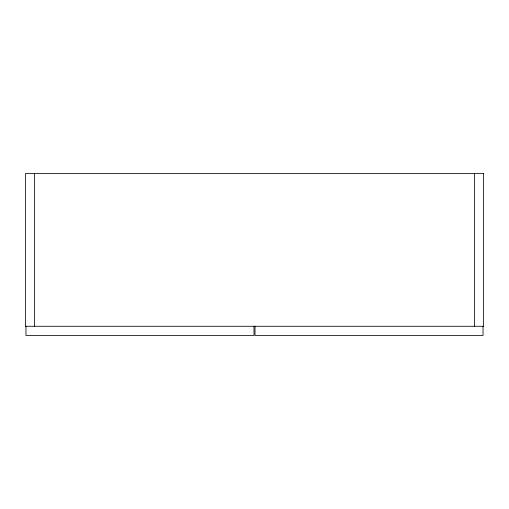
<?xml version="1.0" encoding="UTF-8"?>
<svg xmlns="http://www.w3.org/2000/svg" width="509" height="509" viewBox="0 0 509 509"><rect width="100%" height="100%" fill="white"/><g stroke="black" fill="none" stroke-linecap="round" stroke-linejoin="round"><path stroke-width="0.76" d="M483.041 326.269L483.041 335.431L255.009 335.431L255.009 326.269M474.388 173.569L474.388 326.269M253.991 326.269L253.991 335.431L25.959 335.431L25.959 326.269M34.612 173.569L34.612 326.269M483.55 173.569L25.45 173.569L25.45 326.269L483.55 326.269L483.55 173.569"/></g></svg>
